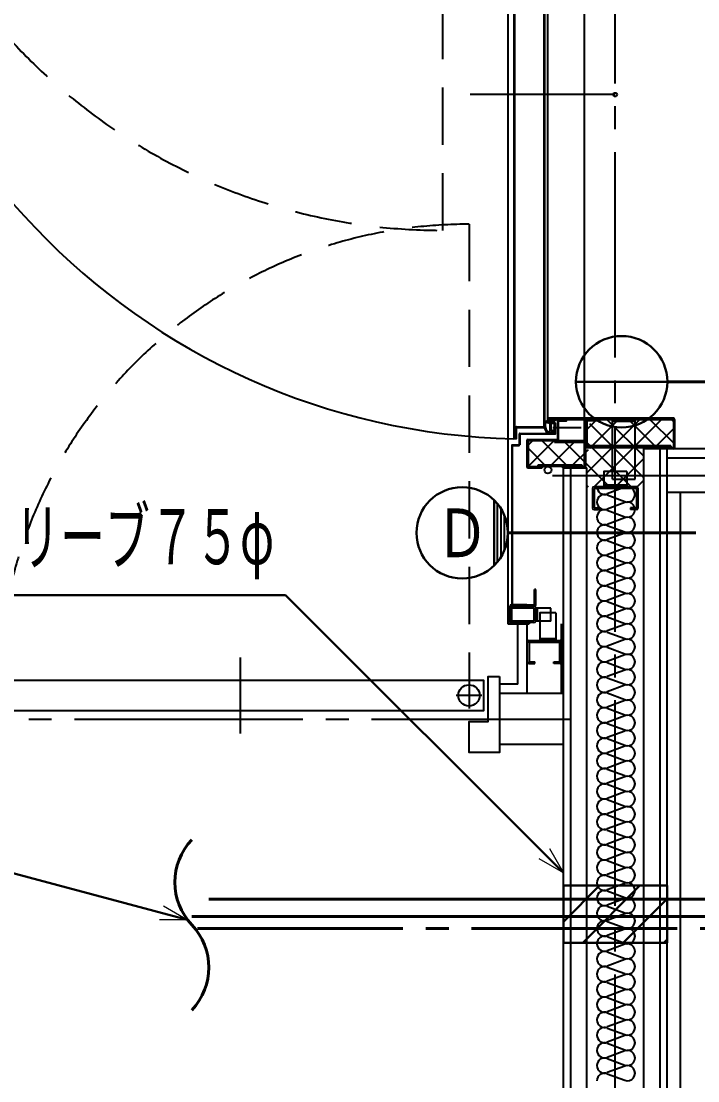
# Model space of a CAD drawing. Header units: millimetres. Extents: x 8300 to 125598, y -10383 to 40000.
# Drawn here: x 44220 to 45108, y 19775 to 21166 of the extents above; entities that cross this region are included whole.
import ezdxf
from ezdxf.enums import TextEntityAlignment as Align

# ---------------------------------------------------------------- set-up
doc = ezdxf.new("R2010")
doc.units = ezdxf.units.MM
doc.header["$LTSCALE"] = 300
for name, pattern in [('AXIS-SS', [2.3, 1, -0.1, 0.1, -0.1, 1]), ('CADEWA_LINE5', [1.2, 0.9, -0.1, 0.1, -0.1]), ('CENTER2', [28.575, 19.05, -3.175, 3.175, -3.175]), ('DASH-N', [0.375, 0.25, -0.125])]:
    doc.linetypes.add(name, pattern=pattern)
doc.layers.get('0').update_dxf_attribs({"linetype": 'CONTINUOUS'})
for name, color, linetype in [('526EH_Kabe(6)', 7, 'CONTINUOUS'), ('Eス0_その他－３', 7, 'CONTINUOUS'), ('E機T_電話設備', 7, 'CONTINUOUS'), ('E配T_その他－１', 7, 'CONTINUOUS'), ('K建0_壁', 7, 'CONTINUOUS')]:
    doc.layers.add(name, color=color, linetype=linetype)
doc.styles.add('MS Gothic2', font='msgothic.ttc', dxfattribs={"width": 0.8})

# ---------------------------------------------------------------- blocks, each defined once
blk = doc.blocks.new('ZGroup174', base_point=(44799, 20494.5))
at = {"layer": 'E機T_電話設備', "color": 6, "linetype": 'Continuous', "lineweight": 30}
blk.add_line((44841, 20451.7), (44841, 20537.4), dxfattribs=at)
at = {"layer": 'E機T_電話設備', "color": 6, "linetype": 'Continuous', "lineweight": -3}
for p, q in [((44845.5, 20456.6), (44845.5, 20532.4)), ((44850, 20462.9), (44850, 20526.1)), ((44854.5, 20471.7), (44854.5, 20517.3))]:
    blk.add_line(p, q, dxfattribs=at)
at = {"layer": 'E機T_電話設備', "color": 6, "linetype": 'Continuous', "lineweight": 30}
blk.add_circle((44799, 20494.5), 60, dxfattribs=at)
at = {"layer": 'E機T_電話設備', "color": 6, "lineweight": -3, "style": 'MS Gothic2', "width": 0.8}
blk.add_text('Ｄ', height=64, dxfattribs=at).set_placement((44799, 20494.5), align=Align.MIDDLE_CENTER)
blk = doc.blocks.new('ZGroup175', base_point=(45008.4, 20693))
at = {"layer": '526EH_Kabe(6)', "color": 6, "linetype": 'Continuous', "lineweight": 30}
blk.add_line((44948.4, 20693), (45068.4, 20693), dxfattribs=at)
blk.add_circle((45008.4, 20693), 60, dxfattribs=at)
blk = doc.blocks.new('ZGroup226', base_point=(45000, 19993.8))
at = {"layer": 'Eス0_その他－３', "color": 216, "linetype": 'Continuous', "lineweight": 30}
for p, q in [((44932, 20031.3), (45068, 20031.3)), ((44932, 20031.3), (44932, 19956.3)), ((44979.5, 20031.3), (44932, 19983.8)), ((45032.5, 20031.3), (44957.5, 19956.3)), ((45068, 20031.3), (45068, 19956.3)), ((45068, 20013.8), (45010.6, 19956.3)), ((44932, 19956.3), (45068, 19956.3)), ((45068, 19960.7), (45063.6, 19956.3))]:
    blk.add_line(p, q, dxfattribs=at)
blk = doc.blocks.new('ZGroup229', base_point=(44444, 19979.8))
at = {"layer": 'E配T_その他－１', "color": 1, "linetype": 'Continuous', "lineweight": 40}
for centre, start, end in [((44502.8, 20035.7), 136.3972, 223.6028), ((44385.3, 19923.9), 316.3972, 43.6028)]:
    blk.add_arc(centre, 81.1, start, end, dxfattribs=at)
blk = doc.blocks.new('Z0ArrowOpen30')
at = {"color": 0, "linetype": 'ByBlock', "lineweight": 0}
for p, q in [((-1, 0.268), (0, 0)), ((0, 0), (-1, -0.268))]:
    blk.add_line(p, q, dxfattribs=at)
blk = doc.blocks.new('ZGroup230', base_point=(44408.8, 20299.5))
at = {"layer": 'Eス0_その他－３', "color": 136, "linetype": 'Continuous', "lineweight": 30}
for p, q in [((44567.1, 20412.8), (43885.5, 20412.8)), ((44932, 20048), (44567.1, 20412.8))]:
    blk.add_line(p, q, dxfattribs=at)
at = {"layer": 'Eス0_その他－３', "color": 136, "linetype": 'Continuous', "lineweight": 30, "xscale": 35.50628165534033, "yscale": 35.50628165534033, "zscale": 35.50628165534033, "rotation": 315}
blk.add_blockref('Z0ArrowOpen30', (44932, 20048), dxfattribs=at)
at = {"layer": 'Eス0_その他－３', "color": 136, "lineweight": -3, "style": 'MS Gothic2', "width": 0.6}
blk.add_text('弱電要スリーブ７５φ', height=72.23, dxfattribs=at).set_placement((44552.1, 20489.4), align=Align.MIDDLE_RIGHT)
blk = doc.blocks.new('ZGroup231', base_point=(43981.9, 20129.5))
at = {"layer": 'E配T_その他－１', "color": 136, "linetype": 'Continuous', "lineweight": 30}
for p, q in [((43884.1, 20134.8), (43525.3, 20134.8)), ((44438.5, 19986.2), (43884.1, 20134.8))]:
    blk.add_line(p, q, dxfattribs=at)
at = {"layer": 'E配T_その他－１', "color": 136, "linetype": 'Continuous', "lineweight": 30, "xscale": 35.50628165534033, "yscale": 35.50628165534033, "zscale": 35.50628165534033, "rotation": 344.9999999999996}
blk.add_blockref('Z0ArrowOpen30', (44438.5, 19986.2), dxfattribs=at)
at = {"layer": 'E配T_その他－１', "color": 136, "lineweight": -3, "style": 'MS Gothic2', "width": 0.6}
blk.add_text('共用各所へ', height=72.23, dxfattribs=at).set_placement((43869.1, 20211.3), align=Align.MIDDLE_RIGHT)
blk = doc.blocks.new('ZGroup288', base_point=(45014.4, 20833))
at = {"layer": 'E配T_その他－１', "color": 1, "linetype": 'Continuous', "lineweight": 40}
blk.add_line((45134.5, 20013.7), (44466.3, 20013.7), dxfattribs=at)
blk = doc.blocks.new('ZGroup290', base_point=(45802.8, 19636.1))
at = {"layer": 'E配T_その他－１', "color": 1, "linetype": 'Continuous', "lineweight": 40}
blk.add_line((45134.5, 20013.7), (44466.3, 20013.7), dxfattribs=at)
blk = doc.blocks.new('ZGroup292', base_point=(46212.3, 19290.9))
at = {"layer": 'E配T_その他－１', "color": 1, "linetype": 'Continuous', "lineweight": 40}
blk.add_line((47890.6, 19990.8), (44444, 19990.8), dxfattribs=at)
blk = doc.blocks.new('ZGroup332', base_point=(46349.2, 19270))
at = {"layer": 'E配T_その他－１', "color": 1, "linetype": 'CADEWA_LINE5', "lineweight": 40}
blk.add_line((47293.7, 20693), (45068.4, 20693), dxfattribs=at)
blk = doc.blocks.new('ZGroup334', base_point=(46244.5, 19161))
at = {"layer": 'E配T_その他－１', "color": 1, "linetype": 'CADEWA_LINE5', "lineweight": 40}
blk.add_line((47265.6, 20494.5), (44859, 20494.5), dxfattribs=at)
blk = doc.blocks.new('ZGroup336', base_point=(46037, 18889.9))
at = {"layer": 'E配T_その他－１', "color": 1, "linetype": 'CADEWA_LINE5', "lineweight": 40}
blk.add_line((47241.3, 19974.8), (44444, 19974.8), dxfattribs=at)

msp = doc.modelspace()

# ---------------------------------------------------------------- linework, layer by layer
at = {"layer": 'K建0_壁', "color": 250, "linetype": 'CADEWA_LINE5', "lineweight": -3}
for p, q in [((45000, 18924.6), (45000, 26101.3)), ((44917.4, 20570), (46678.5, 20570))]:
    msp.add_line(p, q, dxfattribs=at)
at = {"layer": 'K建0_壁', "color": 250, "linetype": 'DASH-N', "lineweight": -3}
for p, q in [((44773.5, 20891.7), (44773.5, 21660.5)), ((44808, 20899.8), (44808, 20281))]:
    msp.add_line(p, q, dxfattribs=at)
at = {"layer": 'K建0_壁', "color": 250, "linetype": 'Continuous', "lineweight": -3}
for p, q in [((44859, 21563), (44859, 20375)), ((44867, 21534.2), (44867, 20618.8)), ((44867.8, 21534.2), (44867.8, 20618.8)), ((44906.2, 21524.7), (44906.2, 20633.8)), ((44907, 21524.7), (44907, 20633.8)), ((44911, 21498.5), (44911, 20643.4)), ((44959, 21495), (44959, 20645)), ((45000, 21070), (44809.4, 21070)), ((44921.1, 21070), (44847.4, 21070)), ((44907, 20639.9), (44907, 20633.8)), ((44910.3, 20639.4), (44909.8, 20639.9)), ((44911.3, 20639.5), (44910.7, 20639.3)), ((44911.7, 20639.4), (44912.2, 20638.9)), ((44914, 20638.3), (44912.4, 20638.8)), ((45076.4, 20645), (44912.6, 20645)), ((44912.6, 20643.4), (45076.4, 20643.4)), ((44912.6, 20641.8), (44921, 20641.8)), ((44915.2, 20640), (44913.2, 20640.5)), ((44914, 20640.3), (44914, 20628.2)), ((44915.2, 20640), (44914.7, 20641.1)), ((44916.5, 20639.7), (44915.5, 20641.5)), ((44919.7, 20638.9), (44916.5, 20639.7)), ((44919.7, 20638.9), (44917.8, 20641)), ((44921, 20638.7), (44918.5, 20641.6)), ((44919.6, 20637.5), (44919.6, 20629.3)), ((44921, 20643.4), (44921, 20641.8)), ((44921, 20638.7), (44921, 20625)), ((44921, 20638), (44921.6, 20638)), ((44921.6, 20624.4), (44921.6, 20638)), ((44924, 20641.8), (44924, 20617)), ((44925.6, 20617), (44925.6, 20641.8)), ((44959.4, 20641.8), (44959.4, 20581.6)), ((44976, 20641.8), (44961, 20641.8)), ((44961, 20641.8), (44961, 20581.6)), ((44974.2, 20641.8), (44961, 20628.6)), ((45032.4, 20643.4), (44962.5, 20573.5)), ((44963.3, 20608.9), (44963.3, 20641.8)), ((45004.1, 20643.4), (44966, 20605.3)), ((44966, 20638.2), (45037.5, 20566.7)), ((45060.7, 20643.4), (44972.3, 20555)), ((44976, 20643.4), (44976, 20641.8)), ((44989.1, 20643.4), (45037.5, 20595)), ((44996.3, 20564.8), (44996.3, 20643.4)), ((44996.3, 20641.1), (45026.3, 20641.1)), ((45017.4, 20643.4), (45054.2, 20606.6)), ((45026.3, 20564.8), (45026.3, 20643.4)), ((45045.6, 20643.4), (45076.4, 20612.6)), ((45073.9, 20643.4), (45076.4, 20640.9)), ((45076.4, 20643.4), (45076.4, 20606.6)), ((45078, 20643.4), (45078, 20606.6)), ((44869.7, 20633), (44869.7, 20618.8)), ((44870.5, 20633.8), (44906.2, 20633.8)), ((44874, 20624.4), (44874, 20610)), ((44874.6, 20625), (44921, 20625)), ((44874.6, 20624.4), (44874.6, 20610)), ((44874.6, 20624.4), (44921.6, 20624.4)), ((44906.8, 20632.3), (44909.3, 20627)), ((44910.3, 20627.9), (44910.5, 20627.6)), ((44911, 20627.2), (44911, 20625.9)), ((44915.2, 20626.8), (44914, 20626.5)), ((44915.2, 20626.8), (44914.5, 20625.8)), ((44916.5, 20627.1), (44915.4, 20625.2)), ((44919.6, 20629.3), (44915.5, 20628.4)), ((44919.7, 20627.9), (44916.5, 20627.1)), ((44919.7, 20627.9), (44918, 20625.8)), ((44918.1, 20633), (44955.3, 20633)), ((44921, 20628.2), (44918.7, 20625.2)), ((45076.4, 20630.9), (45052.1, 20606.6)), ((44864, 20609.4), (44864, 20400.6)), ((44864.6, 20610), (44874, 20610)), ((44864.6, 20609.4), (44864.6, 20400.6)), ((44864.6, 20609.4), (44874, 20609.4)), ((44869.7, 20618.8), (44867.8, 20618.8)), ((44869.7, 20618), (44867.8, 20618)), ((44884, 20615.4), (44884, 20581.6)), ((44885.6, 20617), (44924, 20617)), ((44885.6, 20615.4), (44885.6, 20581.6)), ((44891.2, 20615.4), (44885.6, 20609.8)), ((44959.4, 20615.4), (44885.6, 20615.4)), ((44919.5, 20615.4), (44885.7, 20581.6)), ((44903.9, 20615.4), (44937.7, 20581.6)), ((44946.2, 20613.8), (44914, 20581.6)), ((44920.1, 20615.4), (44920.1, 20613.8)), ((44920.1, 20613.8), (44959.4, 20613.8)), ((44933.8, 20613.8), (44992.6, 20555)), ((44961, 20614.9), (45020.9, 20555)), ((45073, 20608.9), (44963.3, 20608.9)), ((44963.3, 20606.6), (45073, 20606.6)), ((45038, 20606.6), (45076.4, 20606.6)), ((45038, 20605), (45038, 20606.6)), ((45073, 20608.9), (45073, 20606.6)), ((44885.6, 20605.5), (44909.5, 20581.6)), ((44964.4, 20603.7), (44942.3, 20581.6)), ((45037.5, 18912.5), (45037.5, 20605)), ((45076.4, 20605), (45037.5, 20605)), ((45058.5, 20605), (45058.5, 18891.5)), ((46670, 20605), (45068, 20605)), ((46657.5, 20592.5), (45068, 20592.5)), ((44885.6, 20581.6), (44904, 20581.6)), ((44885.6, 20580), (44904, 20580)), ((44899, 20581.6), (44899, 20583.9)), ((44899, 20583.9), (44956, 20583.9)), ((44956, 20581.6), (44899, 20581.6)), ((44904, 20581.6), (44904, 20580)), ((44931, 20580), (44931, 20581.6)), ((44931, 20581.6), (44959.4, 20581.6)), ((44931, 20580), (44962.5, 20580)), ((44941.5, 19008.5), (44941.5, 20580)), ((44956, 20583.9), (44956, 20581.6)), ((44962.5, 18987.5), (44962.5, 20580)), ((45037.5, 20592), (45000.5, 20555)), ((44996.3, 20564.8), (45026.3, 20564.8)), ((45015, 20575), (45015, 20555)), ((44962.5, 20556.8), (44964.3, 20555)), ((44970, 20552.7), (44970, 20527.3)), ((45027.7, 20555), (44972.3, 20555)), ((44972.3, 20552.7), (44972.3, 20527.3)), ((45027.7, 20552.7), (44972.3, 20552.7)), ((45015, 20557.3), (44985, 20557.3)), ((45012.5, 20554.3), (44989.6, 20545.7)), ((45027.7, 20552.7), (45027.7, 20527.3)), ((45037.5, 20563.7), (45028.8, 20555)), ((45030, 20527.3), (45030, 20552.7)), ((44989.6, 20544.3), (45012.5, 20535.7)), ((46657.5, 20547.5), (45068, 20547.5)), ((44972.3, 20527.3), (44980, 20527.3)), ((44972.3, 20525), (44980, 20525)), ((44980, 20527.3), (44980, 20525)), ((45012.5, 20534.3), (44989.6, 20525.7)), ((44989.6, 20524.3), (45012.5, 20515.7)), ((45020, 20527.3), (45020, 20525)), ((45027.7, 20527.3), (45020, 20527.3)), ((45027.7, 20525), (45020, 20525)), ((45012.5, 20514.3), (44989.6, 20505.7)), ((44989.6, 20504.3), (45012.5, 20495.7)), ((45012.5, 20494.3), (44989.6, 20485.7)), ((44989.6, 20484.3), (45012.5, 20475.7)), ((45012.5, 20474.3), (44989.6, 20465.7)), ((44989.6, 20464.3), (45012.5, 20455.7)), ((45012.5, 20454.3), (44989.6, 20445.7)), ((44989.6, 20444.3), (45012.5, 20435.7)), ((45012.5, 20434.3), (44989.6, 20425.7)), ((44894, 20400), (44894, 20420)), ((44895.6, 20420), (44894, 20420)), ((44895.6, 20400), (44895.6, 20420)), ((44989.6, 20424.3), (45012.5, 20415.7)), ((45012.5, 20414.3), (44989.6, 20405.7)), ((44862, 20376.6), (44862, 20398.4)), ((44863.6, 20400), (44894, 20400)), ((44863.6, 20398.4), (44863.6, 20376.6)), ((44894, 20398.4), (44863.6, 20398.4)), ((44864.6, 20400.6), (44884, 20400.6)), ((44884, 20400), (44884, 20400.6)), ((44989.6, 20404.3), (45012.5, 20395.7)), ((44863.6, 20396.1), (44893.3, 20396.1)), ((44893.3, 20396.1), (44893.3, 20378.9)), ((44895.6, 20378.6), (44895.6, 20396.1)), ((44915.6, 20395.8), (44895.6, 20395.8)), ((44897.9, 20378.6), (44897.9, 20395.8)), ((44915.6, 20378.6), (44915.6, 20395.8)), ((44922, 20389.7), (44922, 20353)), ((45012.5, 20394.3), (44989.6, 20385.7)), ((44989.6, 20384.3), (45012.5, 20375.7)), ((44859, 20375), (44887, 20375)), ((44863.6, 20378.9), (44893.3, 20378.9)), ((44893.3, 20376.6), (44863.6, 20376.6)), ((44863.6, 20376.6), (44887, 20376.6)), ((44872, 20296), (44872, 20375)), ((44884.5, 20283.5), (44884.5, 20375)), ((44887, 20376.6), (44887, 20375)), ((44915.6, 20378.6), (44895.6, 20378.6)), ((44929.5, 20283.5), (44929.5, 20375)), ((45012.5, 20374.3), (44989.6, 20365.7)), ((44989.6, 20364.3), (45012.5, 20355.7)), ((44884.5, 20325.3), (44884.5, 20350.7)), ((44886.8, 20353), (44927.2, 20353)), ((44922, 20355.3), (44900.9, 20355.3)), ((44929.5, 20350.7), (44929.5, 20325.3)), ((45012.5, 20354.3), (44989.6, 20345.7)), ((44989.6, 20344.3), (45012.5, 20335.7)), ((45012.5, 20334.3), (44989.6, 20325.7)), ((44886.8, 20323), (44894.5, 20323)), ((44894.5, 20323), (44894.5, 20325.3)), ((44919.5, 20323), (44919.5, 20325.3)), ((44927.2, 20323), (44919.5, 20323)), ((44989.6, 20324.3), (45012.5, 20315.7)), ((45012.5, 20314.3), (44989.6, 20305.7)), ((44989.6, 20304.3), (45012.5, 20295.7)), ((44872, 20296), (44848, 20296)), ((45012.5, 20294.3), (44989.6, 20285.7)), ((44932, 20283.5), (44848, 20283.5)), ((44989.6, 20284.3), (45012.5, 20275.7)), ((45012.5, 20274.3), (44989.6, 20265.7)), ((44989.6, 20264.3), (45012.5, 20255.7)), ((45012.5, 20254.3), (44989.6, 20245.7)), ((44989.6, 20244.3), (45012.5, 20235.7)), ((45012.5, 20234.3), (44989.6, 20225.7)), ((44989.6, 20224.3), (45012.5, 20215.7)), ((44932, 20216.5), (44848, 20216.5)), ((45012.5, 20214.3), (44989.6, 20205.7)), ((44989.6, 20204.3), (45012.5, 20195.7)), ((45012.5, 20194.3), (44989.6, 20185.7)), ((44989.6, 20184.3), (45012.5, 20175.7)), ((45012.5, 20174.3), (44989.6, 20165.7)), ((44989.6, 20164.3), (45012.5, 20155.7)), ((45012.5, 20154.3), (44989.6, 20145.7)), ((44989.6, 20144.3), (45012.5, 20135.7)), ((45012.5, 20134.3), (44989.6, 20125.7)), ((44989.6, 20124.3), (45012.5, 20115.7)), ((45012.5, 20114.3), (44989.6, 20105.7)), ((44989.6, 20104.3), (45012.5, 20095.7)), ((45012.5, 20094.3), (44989.6, 20085.7)), ((44989.6, 20084.3), (45012.5, 20075.7)), ((45012.5, 20074.3), (44989.6, 20065.7)), ((44989.6, 20064.3), (45012.5, 20055.7)), ((45012.5, 20054.3), (44989.6, 20045.7)), ((44989.6, 20044.3), (45012.5, 20035.7)), ((45012.5, 20034.3), (44989.6, 20025.7)), ((44989.6, 20024.3), (45012.5, 20015.7)), ((45012.5, 20014.3), (44989.6, 20005.7)), ((44989.6, 20004.3), (45012.5, 19995.7)), ((45012.5, 19994.3), (44989.6, 19985.7)), ((44989.6, 19984.3), (45012.5, 19975.7)), ((45012.5, 19974.3), (44989.6, 19965.7)), ((44989.6, 19964.3), (45012.5, 19955.7)), ((45012.5, 19954.3), (44989.6, 19945.7)), ((44989.6, 19944.3), (45012.5, 19935.7)), ((45012.5, 19934.3), (44989.6, 19925.7)), ((44989.6, 19924.3), (45012.5, 19915.7)), ((45012.5, 19914.3), (44989.6, 19905.7)), ((44989.6, 19904.3), (45012.5, 19895.7)), ((45012.5, 19894.3), (44989.6, 19885.7)), ((44989.6, 19884.3), (45012.5, 19875.7)), ((45012.5, 19874.3), (44989.6, 19865.7)), ((44989.6, 19864.3), (45012.5, 19855.7)), ((45012.5, 19854.3), (44989.6, 19845.7)), ((44989.6, 19844.3), (45012.5, 19835.7)), ((45012.5, 19834.3), (44989.6, 19825.7)), ((44989.6, 19824.3), (45012.5, 19815.7)), ((45012.5, 19814.3), (44989.6, 19805.7)), ((44989.6, 19804.3), (45012.5, 19795.7)), ((45012.5, 19794.3), (44989.6, 19785.7)), ((44989.6, 19784.3), (45012.5, 19775.7))]:
    msp.add_line(p, q, dxfattribs=at)
at = {"layer": 'K建0_壁', "color": 250, "linetype": 'Continuous', "lineweight": -3, "ltscale": 0.3}
for p, q in [((45068, 18882), (45068, 20605)), ((44932, 19018), (44932, 20580)), ((45085.5, 19497.5), (45085.5, 20547.5)), ((44508, 20231), (44508, 20331))]:
    msp.add_line(p, q, dxfattribs=at)
at = {"layer": 'K建0_壁', "color": 250, "linetype": 'CENTER2', "lineweight": -3}
for p, q in [((44808, 20298), (44808, 20264)), ((44825, 20281), (44791, 20281))]:
    msp.add_line(p, q, dxfattribs=at)
at = {"layer": 'K建0_壁', "color": 250, "linetype": 'AXIS-SS', "lineweight": -3}
msp.add_line((43510, 20250), (44940.9, 20250), dxfattribs=at)
at = {"layer": 'K建0_壁', "color": 250, "linetype": 'Continuous', "lineweight": -3}
for points in [[(44919.6, 20637.5), (44915.5, 20638.4), (44915.5, 20628.4)], [(44925.6, 20641.8), (44936, 20641.8), (44936, 20643.4)], [(44870.5, 20618.8), (44870.5, 20633), (44906.2, 20633)], [(45015, 20575), (44985, 20575), (44985, 20555)], [(44922, 20389.7), (44900.9, 20389.7), (44900.9, 20353)], [(44919.5, 20325.3), (44927.2, 20325.3), (44927.2, 20350.7), (44886.8, 20350.7), (44886.8, 20325.3), (44894.5, 20325.3)]]:
    msp.add_lwpolyline(points, dxfattribs=at)
for points in [[(44189.2, 20301), (44826.8, 20301), (44826.8, 20261), (44189.2, 20261)], [(44848, 20306), (44848, 20206), (44808, 20206), (44808, 20247), (44833, 20247), (44833, 20306)]]:
    msp.add_lwpolyline(points, close=True, dxfattribs=at)
for centre, radius in [((45000, 21070), 2.5), ((44911.6, 20577.1), 4.5), ((44808, 20281), 14)]:
    msp.add_circle(centre, radius, dxfattribs=at)
at = {"layer": 'K建0_壁', "color": 250, "linetype": 'DASH-N', "lineweight": -3}
for centre, radius, start, end in [((44773.5, 21660.5), 768.8, 180, 270), ((44808, 20281), 618.8, 90, 180)]:
    msp.add_arc(centre, radius, start, end, dxfattribs=at)
at = {"layer": 'K建0_壁', "color": 250, "linetype": 'Continuous', "lineweight": -3}
for centre, radius, start, end in [((44887, 21515), 897.2, 178.7227, 268.7227), ((44907.5, 20639.9), 0.5, 117.045, 180), ((44910, 20635), 5.98, 92.5716, 117.045), ((44909.3, 20637.6), 1.26, 125.7595, 203.9689), ((44909.3, 20634.3), 1.22, 157.2767, 221.648), ((44905.4, 20635.9), 2.93, 337.2767, 23.9689), ((44908.3, 20639), 0.451, 305.7595, 23.0549), ((44909.3, 20639.5), 0.669, 36.7755, 203.0549), ((44910.3, 20632.8), 8.2, 69.7495, 94.2689), ((44910.5, 20639.7), 0.4, 222.4878, 287.575), ((44912.6, 20643.4), 1.6, 90, 270), ((44911.4, 20639.1), 0.4, 40.9349, 107.575), ((44912.5, 20639.1), 0.4, 212.8454, 254.255), ((44915.1, 20641.3), 0.5, 27.545, 208.4196), ((44918.2, 20641.3), 0.5, 39.562, 223.9877), ((44925.6, 20641.8), 1.6, 90, 180), ((44961, 20641.8), 1.6, 90, 180), ((45076.4, 20643.4), 1.6, 0, 90), ((44870.5, 20633), 0.8, 90, 180), ((44874.6, 20624.4), 0.6, 90, 180), ((44906.2, 20633.8), 0.8, 270, 0), ((44907.7, 20632.7), 1.07, 145.5906, 205.6322), ((44906.2, 20633.8), 0.8, 325.5906, 0), ((44907.1, 20632.4), 1.67, 346.8811, 41.648), ((44910.5, 20631.6), 1.77, 166.8811, 230.2342), ((44908.1, 20628.8), 1.9, 359.432, 50.2342), ((44911.1, 20627.9), 2, 205.6322, 288.3512), ((44911.5, 20628.8), 1.54, 179.432, 208.3243), ((44910, 20627.7), 0.4, 25.6322, 58.9523), ((44911.1, 20627.9), 0.7, 205.6322, 308.6822), ((44903.7, 20655.6), 29.3, 285.5662, 290.6327), ((44897.4, 20697.4), 72.9, 281.3516, 283.1785), ((44914.9, 20625.5), 0.5, 144.6931, 328.4221), ((44918.3, 20625.5), 0.5, 138.8505, 322.6195), ((44921, 20625), 0.6, 270, 0), ((44864.6, 20609.4), 0.6, 90, 180), ((44867.8, 20618.8), 0.8, 180, 270), ((44869.7, 20618.8), 0.8, 270, 0), ((44874, 20610), 0.6, 270, 0), ((44885.6, 20615.4), 1.6, 90, 180), ((44924, 20617), 1.6, 270, 0), ((44963.3, 20608.9), 2.3, 180, 270), ((45076.4, 20606.6), 1.6, 270, 0), ((44885.6, 20581.6), 1.6, 180, 270), ((44959.4, 20581.6), 1.6, 270, 0), ((44972.3, 20552.7), 2.3, 90, 180), ((44986, 20555), 10, 180, 290.7966), ((45016, 20545), 10, 249.2034, 110.7966), ((45027.7, 20552.7), 2.3, 0, 90), ((44986, 20535), 10, 69.2034, 180), ((44972.3, 20527.3), 2.3, 180, 270), ((44986, 20535), 10, 180, 290.7966), ((44986, 20515), 10, 69.2034, 180), ((45016, 20525), 10, 249.2034, 110.7966), ((45027.7, 20527.3), 2.3, 270, 0), ((44986, 20515), 10, 180, 290.7966), ((45016, 20505), 10, 249.2034, 110.7966), ((44986, 20495), 10, 69.2034, 180), ((44986, 20495), 10, 180, 290.7966), ((45016, 20485), 10, 249.2034, 110.7966), ((44986, 20475), 10, 69.2034, 180), ((44986, 20475), 10, 180, 290.7966), ((45016, 20465), 10, 249.2034, 110.7966), ((44986, 20455), 10, 69.2034, 180), ((44986, 20455), 10, 180, 290.7966), ((45016, 20445), 10, 249.2034, 110.7966), ((44986, 20435), 10, 69.2034, 180), ((44986, 20435), 10, 180, 290.7966), ((45016, 20425), 10, 249.2034, 110.7966), ((44986, 20415), 10, 69.2034, 180), ((44986, 20415), 10, 180, 290.7966), ((45016, 20405), 10, 249.2034, 110.7966), ((44863.6, 20398.4), 1.6, 90, 180), ((44864.6, 20400.6), 0.6, 180, 270), ((44893.3, 20396.1), 2.3, 0, 90), ((44894, 20400), 1.6, 270, 0), ((44986, 20395), 10, 69.2034, 180), ((44986, 20395), 10, 180, 290.7966), ((44986, 20375), 10, 69.2034, 180), ((45016, 20385), 10, 249.2034, 110.7966), ((44863.6, 20376.6), 1.6, 180, 270), ((44893.3, 20378.9), 2.3, 270, 0), ((44986, 20375), 10, 180, 290.7966), ((45016, 20365), 10, 249.2034, 110.7966), ((44986, 20355), 10, 69.2034, 180), ((44886.8, 20350.7), 2.3, 90, 180), ((44927.2, 20350.7), 2.3, 0, 90), ((44986, 20355), 10, 180, 290.7966), ((44986, 20335), 10, 69.2034, 180), ((45016, 20345), 10, 249.2034, 110.7966), ((44986, 20335), 10, 180, 290.7966), ((45016, 20325), 10, 249.2034, 110.7966), ((44886.8, 20325.3), 2.3, 180, 270), ((44927.2, 20325.3), 2.3, 270, 0), ((44986, 20315), 10, 69.2034, 180), ((44986, 20315), 10, 180, 290.7966), ((45016, 20305), 10, 249.2034, 110.7966), ((44986, 20295), 10, 69.2034, 180), ((44986, 20295), 10, 180, 290.7966), ((45016, 20285), 10, 249.2034, 110.7966), ((44986, 20275), 10, 69.2034, 180), ((44986, 20275), 10, 180, 290.7966), ((45016, 20265), 10, 249.2034, 110.7966), ((44986, 20255), 10, 69.2034, 180), ((44986, 20255), 10, 180, 290.7966), ((44986, 20235), 10, 69.2034, 180), ((45016, 20245), 10, 249.2034, 110.7966), ((44986, 20235), 10, 180, 290.7966), ((45016, 20225), 10, 249.2034, 110.7966), ((44986, 20215), 10, 69.2034, 180), ((44986, 20215), 10, 180, 290.7966), ((44986, 20195), 10, 69.2034, 180), ((45016, 20205), 10, 249.2034, 110.7966), ((44986, 20195), 10, 180, 290.7966), ((45016, 20185), 10, 249.2034, 110.7966), ((44986, 20175), 10, 69.2034, 180), ((44986, 20175), 10, 180, 290.7966), ((45016, 20165), 10, 249.2034, 110.7966), ((44986, 20155), 10, 69.2034, 180), ((44986, 20155), 10, 180, 290.7966), ((45016, 20145), 10, 249.2034, 110.7966), ((44986, 20135), 10, 69.2034, 180), ((44986, 20135), 10, 180, 290.7966), ((45016, 20125), 10, 249.2034, 110.7966), ((44986, 20115), 10, 69.2034, 180), ((44986, 20115), 10, 180, 290.7966), ((45016, 20105), 10, 249.2034, 110.7966), ((44986, 20095), 10, 69.2034, 180), ((44986, 20095), 10, 180, 290.7966), ((45016, 20085), 10, 249.2034, 110.7966), ((44986, 20075), 10, 69.2034, 180), ((44986, 20075), 10, 180, 290.7966), ((44986, 20055), 10, 69.2034, 180), ((45016, 20065), 10, 249.2034, 110.7966), ((44986, 20055), 10, 180, 290.7966), ((45016, 20045), 10, 249.2034, 110.7966), ((44986, 20035), 10, 69.2034, 180), ((44986, 20035), 10, 180, 290.7966), ((44986, 20015), 10, 69.2034, 180), ((45016, 20025), 10, 249.2034, 110.7966), ((44986, 20015), 10, 180, 290.7966), ((45016, 20005), 10, 249.2034, 110.7966), ((44986, 19995), 10, 69.2034, 180), ((44986, 19995), 10, 180, 290.7966), ((45016, 19985), 10, 249.2034, 110.7966), ((44986, 19975), 10, 69.2034, 180), ((44986, 19975), 10, 180, 290.7966), ((45016, 19965), 10, 249.2034, 110.7966), ((44986, 19955), 10, 69.2034, 180), ((44986, 19955), 10, 180, 290.7966), ((45016, 19945), 10, 249.2034, 110.7966), ((44986, 19935), 10, 69.2034, 180), ((44986, 19935), 10, 180, 290.7966), ((44986, 19915), 10, 69.2034, 180), ((45016, 19925), 10, 249.2034, 110.7966), ((44986, 19915), 10, 180, 290.7966), ((45016, 19905), 10, 249.2034, 110.7966), ((44986, 19895), 10, 69.2034, 180), ((44986, 19895), 10, 180, 290.7966), ((44986, 19875), 10, 69.2034, 180), ((45016, 19885), 10, 249.2034, 110.7966), ((44986, 19875), 10, 180, 290.7966), ((45016, 19865), 10, 249.2034, 110.7966), ((44986, 19855), 10, 69.2034, 180), ((44986, 19855), 10, 180, 290.7966), ((45016, 19845), 10, 249.2034, 110.7966), ((44986, 19835), 10, 69.2034, 180), ((44986, 19835), 10, 180, 290.7966), ((45016, 19825), 10, 249.2034, 110.7966), ((44986, 19815), 10, 69.2034, 180), ((44986, 19815), 10, 180, 290.7966), ((45016, 19805), 10, 249.2034, 110.7966), ((44986, 19795), 10, 69.2034, 180), ((44986, 19795), 10, 180, 290.7966), ((45016, 19785), 10, 249.2034, 110.7966), ((44986, 19775), 10, 69.2034, 180)]:
    msp.add_arc(centre, radius, start, end, dxfattribs=at)

# ---------------------------------------------------------------- block references
at = {"layer": '526EH_Kabe(6)', "linetype": 'Continuous', "lineweight": 30}
msp.add_blockref('ZGroup175', (45008.4, 20693), dxfattribs=at)
at = {"layer": 'Eス0_その他－３', "linetype": 'Continuous', "lineweight": -3}
msp.add_blockref('ZGroup230', (44408.8, 20299.5), dxfattribs=at)
at = {"layer": 'Eス0_その他－３', "linetype": 'Continuous', "lineweight": 30}
msp.add_blockref('ZGroup226', (45000, 19993.8), dxfattribs=at)
at = {"layer": 'E機T_電話設備', "linetype": 'Continuous', "lineweight": 30}
msp.add_blockref('ZGroup174', (44799, 20494.5), dxfattribs=at)
at = {"layer": 'E配T_その他－１', "linetype": 'Continuous', "lineweight": -3}
for name, p in [('ZGroup288', (45014.4, 20833)), ('ZGroup332', (46349.2, 19270)), ('ZGroup334', (46244.5, 19161)), ('ZGroup231', (43981.9, 20129.5)), ('ZGroup229', (44444, 19979.8)), ('ZGroup290', (45802.8, 19636.1)), ('ZGroup292', (46212.3, 19290.9)), ('ZGroup336', (46037, 18889.9))]:
    msp.add_blockref(name, p, dxfattribs=at)

doc.saveas('drawing.dxf')
